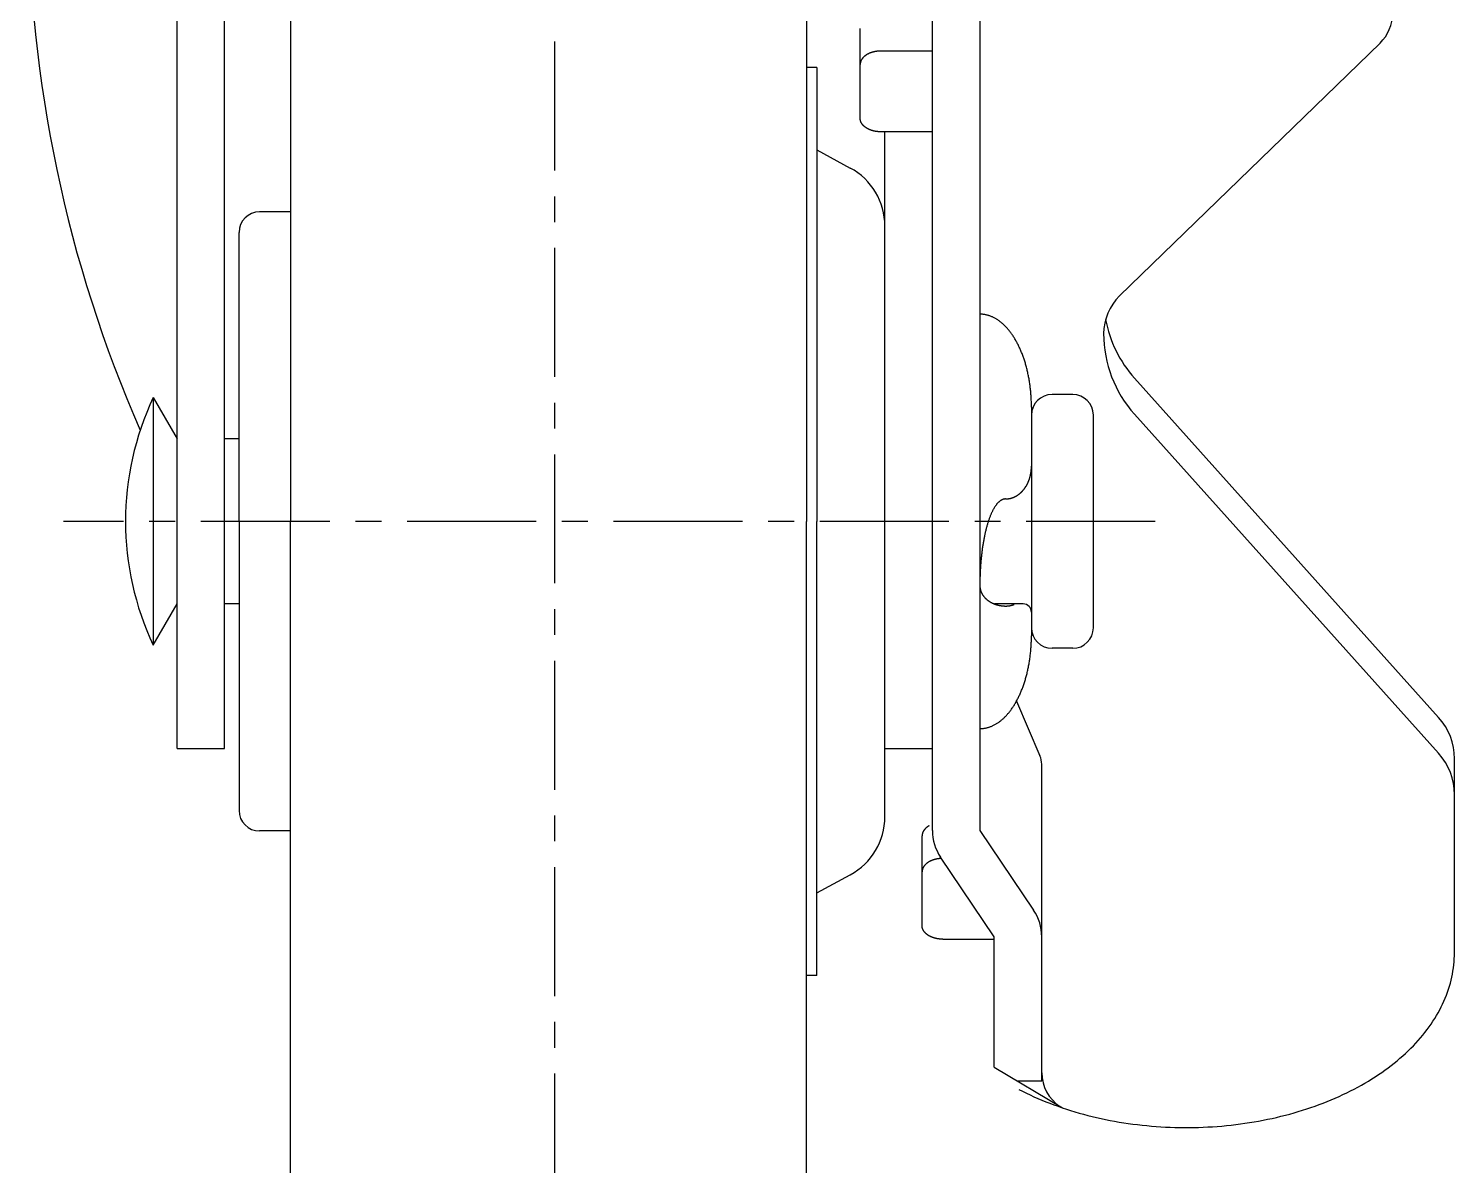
# Model space of a CAD drawing. Extents: x -18 to 235, y -19 to 265.
# Drawn here: x 10.1 to 79.2, y 58 to 113.1 of the extents above; entities that cross this region are included whole.
import ezdxf

# ---------------------------------------------------------------- set-up
doc = ezdxf.new("R2010")
doc.units = 0
doc.header["$LTSCALE"] = 5
doc.linetypes.add('CENTER', pattern=[2, 1.25, -0.25, 0.25, -0.25])
doc.layers.get('0').update_dxf_attribs({"linetype": 'CONTINUOUS'})
doc.layers.add('CENTER', color=1, linetype='CENTER')

msp = doc.modelspace()

# ---------------------------------------------------------------- linework, layer by layer
at = {"color": 7, "linetype": 'CONTINUOUS'}
for p, q in [((17.322824, 78.196185), (17.322824, 143.442577)), ((19.622824, 78.196185), (19.622824, 143.451329)), ((53.922824, 74.217771), (53.922824, 143.442577)), ((22.822824, 126.196185), (22.822824, 89.196185)), ((47.822824, 126.196185), (47.822824, 89.196185)), ((56.222824, 126.075536), (56.222824, 74.217771)), ((53.922824, 80.267031), (53.922824, 122.386059)), ((50.422824, 108.726769), (50.422824, 113.078715)), ((53.922824, 111.986873), (51.422824, 111.986873)), ((75.616056, 112.375751), (62.995324, 100.121412)), ((48.322824, 111.196185), (47.822824, 111.196185)), ((48.322824, 111.196185), (48.322824, 89.196185)), ((53.922824, 108.074748), (51.422824, 108.074748)), ((51.622824, 78.196185), (51.622824, 108.074748)), ((48.322824, 107.196185), (49.94511, 106.318805)), ((22.822824, 104.196185), (21.322824, 104.196185)), ((20.322824, 89.196185), (20.322824, 103.196185)), ((78.456016, 79.70247), (63.717977, 96.132522)), ((16.168124, 95.196185), (17.322824, 93.196185)), ((16.168124, 95.196185), (16.168124, 83.196185)), ((58.722824, 94.738361), (58.722824, 83.65401)), ((60.722824, 95.346185), (59.722824, 95.346185)), ((61.722824, 84.046185), (61.722824, 94.346185)), ((78.456016, 77.958608), (63.717977, 94.388659)), ((20.322824, 93.196185), (19.622824, 93.196185)), ((20.322824, 89.196185), (20.322824, 75.196185)), ((22.822824, 52.196185), (22.822824, 89.196185)), ((47.822824, 52.196185), (47.822824, 89.196185)), ((48.322824, 67.196185), (48.322824, 89.196185)), ((16.168124, 83.196185), (17.322824, 85.196185)), ((20.322824, 85.196185), (19.622824, 85.196185)), ((58.322824, 85.196185), (56.925675, 85.196185)), ((60.722824, 83.046185), (59.722824, 83.046185)), ((57.996749, 80.483151), (59.137172, 77.835217)), ((17.322824, 78.196185), (19.622824, 78.196185)), ((51.622824, 74.888286), (51.622824, 78.196185)), ((51.622824, 78.196185), (53.922824, 78.196185)), ((51.622824, 78.196185), (53.922824, 78.196185)), ((59.222824, 62.085325), (59.222824, 77.429776)), ((79.222824, 68.301486), (79.222824, 77.699259)), ((22.822824, 74.196185), (21.322824, 74.196185)), ((53.422824, 69.605527), (53.422824, 73.957473)), ((56.222824, 74.217771), (58.828512, 70.361784)), ((56.922824, 69.074014), (54.317136, 72.930001)), ((48.322824, 71.196185), (49.94511, 72.073566)), ((54.422824, 68.953507), (56.922824, 68.953507)), ((56.922824, 62.758125), (56.922824, 69.074014)), ((48.322824, 67.196185), (47.822824, 67.196185)), ((56.922824, 62.758125), (60.222824, 60.782016)), ((58.046366, 62.085325), (59.222824, 62.085325))]:
    msp.add_line(p, q, dxfattribs=at)
for points in [[(51.4228, 111.987, 0), (51.4106, 111.987, 0), (51.3983, 111.987, 0), (51.386, 111.986, 0), (51.3738, 111.986, 0), (51.3615, 111.986, 0), (51.3493, 111.985, 0), (51.337, 111.984, 0), (51.3248, 111.984, 0), (51.3126, 111.983, 0), (51.3004, 111.982, 0), (51.2882, 111.981, 0), (51.2761, 111.98, 0), (51.264, 111.979, 0), (51.2519, 111.977, 0), (51.2398, 111.976, 0), (51.2277, 111.974, 0), (51.2157, 111.973, 0), (51.2037, 111.971, 0), (51.1918, 111.969, 0), (51.1798, 111.967, 0), (51.168, 111.965, 0), (51.1561, 111.963, 0), (51.1443, 111.961, 0), (51.1325, 111.959, 0), (51.1208, 111.956, 0), (51.1091, 111.954, 0), (51.0975, 111.951, 0), (51.0859, 111.949, 0), (51.0744, 111.946, 0), (51.0629, 111.943, 0), (51.0515, 111.94, 0), (51.0401, 111.937, 0), (51.0288, 111.934, 0), (51.0176, 111.931, 0), (51.0064, 111.928, 0), (50.9953, 111.924, 0), (50.9842, 111.921, 0), (50.9732, 111.917, 0), (50.9623, 111.914, 0), (50.9514, 111.91, 0), (50.9406, 111.906, 0), (50.9299, 111.902, 0), (50.9193, 111.898, 0), (50.9087, 111.894, 0), (50.8982, 111.89, 0), (50.8878, 111.886, 0), (50.8775, 111.881, 0), (50.8673, 111.877, 0), (50.8571, 111.873, 0), (50.847, 111.868, 0), (50.837, 111.863, 0), (50.8271, 111.859, 0), (50.8173, 111.854, 0), (50.8076, 111.849, 0), (50.798, 111.844, 0), (50.7884, 111.839, 0), (50.779, 111.834, 0), (50.7697, 111.829, 0), (50.7604, 111.823, 0), (50.7513, 111.818, 0), (50.7422, 111.813, 0), (50.7333, 111.807, 0), (50.7244, 111.802, 0), (50.7157, 111.796, 0), (50.7071, 111.79, 0), (50.6986, 111.784, 0), (50.6902, 111.779, 0), (50.6819, 111.773, 0), (50.6737, 111.767, 0), (50.6656, 111.761, 0), (50.6577, 111.755, 0), (50.6498, 111.748, 0), (50.6421, 111.742, 0), (50.6345, 111.736, 0), (50.627, 111.73, 0), (50.6196, 111.723, 0), (50.6124, 111.717, 0), (50.6052, 111.71, 0), (50.5982, 111.704, 0), (50.5914, 111.697, 0), (50.5846, 111.69, 0), (50.578, 111.684, 0), (50.5715, 111.677, 0), (50.5651, 111.67, 0), (50.5589, 111.663, 0), (50.5527, 111.656, 0), (50.5468, 111.649, 0), (50.5409, 111.642, 0), (50.5352, 111.635, 0), (50.5296, 111.628, 0), (50.5241, 111.621, 0), (50.5188, 111.614, 0), (50.5137, 111.606, 0), (50.5086, 111.599, 0), (50.5037, 111.592, 0), (50.4989, 111.584, 0), (50.4943, 111.577, 0), (50.4898, 111.57, 0), (50.4855, 111.562, 0), (50.4813, 111.555, 0), (50.4772, 111.547, 0), (50.4733, 111.539, 0), (50.4695, 111.532, 0), (50.4659, 111.524, 0), (50.4624, 111.516, 0), (50.459, 111.509, 0), (50.4558, 111.501, 0), (50.4528, 111.493, 0), (50.4499, 111.486, 0), (50.4471, 111.478, 0), (50.4445, 111.47, 0), (50.442, 111.462, 0), (50.4397, 111.454, 0), (50.4375, 111.446, 0), (50.4355, 111.438, 0), (50.4336, 111.431, 0), (50.4319, 111.423, 0), (50.4303, 111.415, 0), (50.4289, 111.407, 0), (50.4276, 111.399, 0), (50.4265, 111.391, 0), (50.4255, 111.383, 0), (50.4247, 111.375, 0), (50.424, 111.367, 0), (50.4235, 111.359, 0), (50.4231, 111.351, 0), (50.4229, 111.343, 0), (50.4228, 111.335, 0)], [(51.4228, 108.075, 0), (51.4106, 108.075, 0), (51.3983, 108.075, 0), (51.386, 108.075, 0), (51.3738, 108.076, 0), (51.3615, 108.076, 0), (51.3493, 108.077, 0), (51.337, 108.077, 0), (51.3248, 108.078, 0), (51.3126, 108.079, 0), (51.3004, 108.08, 0), (51.2882, 108.081, 0), (51.2761, 108.082, 0), (51.264, 108.083, 0), (51.2519, 108.084, 0), (51.2398, 108.086, 0), (51.2277, 108.087, 0), (51.2157, 108.089, 0), (51.2037, 108.091, 0), (51.1918, 108.092, 0), (51.1798, 108.094, 0), (51.168, 108.096, 0), (51.1561, 108.098, 0), (51.1443, 108.101, 0), (51.1325, 108.103, 0), (51.1208, 108.105, 0), (51.1091, 108.108, 0), (51.0975, 108.11, 0), (51.0859, 108.113, 0), (51.0744, 108.116, 0), (51.0629, 108.118, 0), (51.0515, 108.121, 0), (51.0401, 108.124, 0), (51.0288, 108.127, 0), (51.0176, 108.131, 0), (51.0064, 108.134, 0), (50.9953, 108.137, 0), (50.9842, 108.141, 0), (50.9732, 108.144, 0), (50.9623, 108.148, 0), (50.9514, 108.152, 0), (50.9406, 108.156, 0), (50.9299, 108.159, 0), (50.9193, 108.163, 0), (50.9087, 108.168, 0), (50.8982, 108.172, 0), (50.8878, 108.176, 0), (50.8775, 108.18, 0), (50.8673, 108.185, 0), (50.8571, 108.189, 0), (50.847, 108.194, 0), (50.837, 108.198, 0), (50.8271, 108.203, 0), (50.8173, 108.208, 0), (50.8076, 108.213, 0), (50.798, 108.218, 0), (50.7884, 108.223, 0), (50.779, 108.228, 0), (50.7697, 108.233, 0), (50.7604, 108.238, 0), (50.7513, 108.244, 0), (50.7422, 108.249, 0), (50.7333, 108.255, 0), (50.7244, 108.26, 0), (50.7157, 108.266, 0), (50.7071, 108.271, 0), (50.6986, 108.277, 0), (50.6902, 108.283, 0), (50.6819, 108.289, 0), (50.6737, 108.295, 0), (50.6656, 108.301, 0), (50.6577, 108.307, 0), (50.6498, 108.313, 0), (50.6421, 108.319, 0), (50.6345, 108.326, 0), (50.627, 108.332, 0), (50.6196, 108.338, 0), (50.6124, 108.345, 0), (50.6052, 108.351, 0), (50.5982, 108.358, 0), (50.5914, 108.365, 0), (50.5846, 108.371, 0), (50.578, 108.378, 0), (50.5715, 108.385, 0), (50.5651, 108.392, 0), (50.5589, 108.398, 0), (50.5527, 108.405, 0), (50.5468, 108.412, 0), (50.5409, 108.419, 0), (50.5352, 108.426, 0), (50.5296, 108.434, 0), (50.5241, 108.441, 0), (50.5188, 108.448, 0), (50.5137, 108.455, 0), (50.5086, 108.463, 0), (50.5037, 108.47, 0), (50.4989, 108.477, 0), (50.4943, 108.485, 0), (50.4898, 108.492, 0), (50.4855, 108.5, 0), (50.4813, 108.507, 0), (50.4772, 108.515, 0), (50.4733, 108.522, 0), (50.4695, 108.53, 0), (50.4659, 108.537, 0), (50.4624, 108.545, 0), (50.459, 108.553, 0), (50.4558, 108.561, 0), (50.4528, 108.568, 0), (50.4499, 108.576, 0), (50.4471, 108.584, 0), (50.4445, 108.592, 0), (50.442, 108.6, 0), (50.4397, 108.607, 0), (50.4375, 108.615, 0), (50.4355, 108.623, 0), (50.4336, 108.631, 0), (50.4319, 108.639, 0), (50.4303, 108.647, 0), (50.4289, 108.655, 0), (50.4276, 108.663, 0), (50.4265, 108.671, 0), (50.4255, 108.679, 0), (50.4247, 108.687, 0), (50.424, 108.695, 0), (50.4235, 108.703, 0), (50.4231, 108.711, 0), (50.4229, 108.719, 0), (50.4228, 108.727, 0)], [(58.7228, 94.7384, 0), (58.7226, 94.7936, 0), (58.7221, 94.8488, 0), (58.7211, 94.904, 0), (58.7198, 94.9592, 0), (58.7181, 95.0143, 0), (58.7161, 95.0694, 0), (58.7136, 95.1244, 0), (58.7108, 95.1794, 0), (58.7076, 95.2344, 0), (58.704, 95.2892, 0), (58.7001, 95.344, 0), (58.6958, 95.3986, 0), (58.6911, 95.4532, 0), (58.686, 95.5077, 0), (58.6806, 95.562, 0), (58.6748, 95.6163, 0), (58.6686, 95.6704, 0), (58.6621, 95.7243, 0), (58.6552, 95.7781, 0), (58.6479, 95.8318, 0), (58.6403, 95.8853, 0), (58.6323, 95.9386, 0), (58.6239, 95.9917, 0), (58.6152, 96.0446, 0), (58.6061, 96.0974, 0), (58.5966, 96.1499, 0), (58.5868, 96.2023, 0), (58.5767, 96.2544, 0), (58.5662, 96.3062, 0), (58.5553, 96.3579, 0), (58.5441, 96.4093, 0), (58.5325, 96.4604, 0), (58.5206, 96.5113, 0), (58.5084, 96.5619, 0), (58.4957, 96.6123, 0), (58.4828, 96.6624, 0), (58.4695, 96.7121, 0), (58.4559, 96.7616, 0), (58.4419, 96.8108, 0), (58.4276, 96.8596, 0), (58.413, 96.9082, 0), (58.398, 96.9564, 0), (58.3828, 97.0043, 0), (58.3671, 97.0518, 0), (58.3512, 97.099, 0), (58.335, 97.1459, 0), (58.3184, 97.1923, 0), (58.3015, 97.2384, 0), (58.2843, 97.2842, 0), (58.2668, 97.3295, 0), (58.249, 97.3745, 0), (58.2308, 97.419, 0), (58.2124, 97.4632, 0), (58.1937, 97.5069, 0), (58.1747, 97.5502, 0), (58.1554, 97.5931, 0), (58.1357, 97.6356, 0), (58.1158, 97.6776, 0), (58.0957, 97.7192, 0), (58.0752, 97.7604, 0), (58.0545, 97.8011, 0), (58.0334, 97.8413, 0), (58.0122, 97.8811, 0), (57.9906, 97.9203, 0), (57.9688, 97.9591, 0), (57.9467, 97.9975, 0), (57.9243, 98.0353, 0), (57.9017, 98.0726, 0), (57.8789, 98.1095, 0), (57.8558, 98.1458, 0), (57.8324, 98.1816, 0), (57.8088, 98.2169, 0), (57.785, 98.2517, 0), (57.7609, 98.2859, 0), (57.7366, 98.3196, 0), (57.7121, 98.3528, 0), (57.6873, 98.3854, 0), (57.6623, 98.4175, 0), (57.6372, 98.449, 0), (57.6118, 98.48, 0), (57.5861, 98.5104, 0), (57.5603, 98.5402, 0), (57.5343, 98.5695, 0), (57.5081, 98.5981, 0), (57.4817, 98.6262, 0), (57.4551, 98.6538, 0), (57.4283, 98.6807, 0), (57.4013, 98.707, 0), (57.3742, 98.7327, 0), (57.3469, 98.7579, 0), (57.3194, 98.7824, 0), (57.2917, 98.8063, 0), (57.2639, 98.8296, 0), (57.2359, 98.8523, 0), (57.2078, 98.8744, 0), (57.1795, 98.8958, 0), (57.1511, 98.9166, 0), (57.1226, 98.9368, 0), (57.0939, 98.9564, 0), (57.065, 98.9753, 0), (57.0361, 98.9936, 0), (57.007, 99.0112, 0), (56.9778, 99.0282, 0), (56.9485, 99.0446, 0), (56.9191, 99.0603, 0), (56.8896, 99.0754, 0), (56.86, 99.0898, 0), (56.8303, 99.1035, 0), (56.8005, 99.1166, 0), (56.7706, 99.129, 0), (56.7406, 99.1408, 0), (56.7106, 99.1519, 0), (56.6804, 99.1623, 0), (56.6502, 99.1721, 0), (56.62, 99.1812, 0), (56.5897, 99.1897, 0), (56.5593, 99.1974, 0), (56.5289, 99.2045, 0), (56.4984, 99.2109, 0), (56.4679, 99.2167, 0), (56.4373, 99.2218, 0), (56.4067, 99.2262, 0), (56.3761, 99.2299, 0), (56.3455, 99.2329, 0), (56.3148, 99.2353, 0), (56.2842, 99.237, 0), (56.2535, 99.238, 0), (56.2228, 99.2384, 0)], [(57.4728, 90.2869, 0), (57.4882, 90.287, 0), (57.5035, 90.2873, 0), (57.5188, 90.2879, 0), (57.5342, 90.2888, 0), (57.5495, 90.2898, 0), (57.5648, 90.2912, 0), (57.5801, 90.2927, 0), (57.5953, 90.2945, 0), (57.6106, 90.2965, 0), (57.6258, 90.2988, 0), (57.641, 90.3013, 0), (57.6562, 90.304, 0), (57.6714, 90.307, 0), (57.6865, 90.3102, 0), (57.7016, 90.3136, 0), (57.7167, 90.3173, 0), (57.7317, 90.3212, 0), (57.7467, 90.3253, 0), (57.7616, 90.3297, 0), (57.7765, 90.3343, 0), (57.7914, 90.3391, 0), (57.8062, 90.3442, 0), (57.821, 90.3495, 0), (57.8357, 90.355, 0), (57.8503, 90.3608, 0), (57.8649, 90.3667, 0), (57.8795, 90.373, 0), (57.8939, 90.3794, 0), (57.9083, 90.386, 0), (57.9227, 90.3929, 0), (57.937, 90.4, 0), (57.9512, 90.4073, 0), (57.9653, 90.4149, 0), (57.9794, 90.4226, 0), (57.9934, 90.4306, 0), (58.0073, 90.4388, 0), (58.0211, 90.4472, 0), (58.0348, 90.4559, 0), (58.0485, 90.4647, 0), (58.0621, 90.4737, 0), (58.0756, 90.483, 0), (58.0889, 90.4925, 0), (58.1022, 90.5021, 0), (58.1155, 90.512, 0), (58.1286, 90.5221, 0), (58.1416, 90.5324, 0), (58.1545, 90.5429, 0), (58.1673, 90.5536, 0), (58.18, 90.5645, 0), (58.1926, 90.5756, 0), (58.2051, 90.5868, 0), (58.2174, 90.5983, 0), (58.2297, 90.61, 0), (58.2419, 90.6218, 0), (58.2539, 90.6339, 0), (58.2658, 90.6461, 0), (58.2776, 90.6585, 0), (58.2893, 90.6711, 0), (58.3008, 90.6839, 0), (58.3123, 90.6968, 0), (58.3236, 90.71, 0), (58.3347, 90.7233, 0), (58.3458, 90.7368, 0), (58.3567, 90.7504, 0), (58.3675, 90.7642, 0), (58.3781, 90.7782, 0), (58.3886, 90.7924, 0), (58.399, 90.8067, 0), (58.4092, 90.8211, 0), (58.4193, 90.8358, 0), (58.4293, 90.8505, 0), (58.4391, 90.8655, 0), (58.4487, 90.8806, 0), (58.4583, 90.8958, 0), (58.4676, 90.9112, 0), (58.4768, 90.9267, 0), (58.4859, 90.9424, 0), (58.4948, 90.9582, 0), (58.5036, 90.9741, 0), (58.5122, 90.9902, 0), (58.5206, 91.0064, 0), (58.5289, 91.0228, 0), (58.537, 91.0393, 0), (58.545, 91.0559, 0), (58.5528, 91.0726, 0), (58.5604, 91.0894, 0), (58.5679, 91.1064, 0), (58.5752, 91.1234, 0), (58.5824, 91.1406, 0), (58.5894, 91.1579, 0), (58.5962, 91.1753, 0), (58.6028, 91.1928, 0), (58.6093, 91.2104, 0), (58.6156, 91.2281, 0), (58.6217, 91.2459, 0), (58.6277, 91.2638, 0), (58.6335, 91.2818, 0), (58.6391, 91.2999, 0), (58.6445, 91.3181, 0), (58.6498, 91.3363, 0), (58.6548, 91.3546, 0), (58.6597, 91.373, 0), (58.6645, 91.3915, 0), (58.669, 91.4101, 0), (58.6734, 91.4287, 0), (58.6775, 91.4474, 0), (58.6815, 91.4661, 0), (58.6854, 91.4849, 0), (58.689, 91.5038, 0), (58.6925, 91.5227, 0), (58.6957, 91.5417, 0), (58.6988, 91.5607, 0), (58.7017, 91.5798, 0), (58.7044, 91.5989, 0), (58.707, 91.6181, 0), (58.7093, 91.6373, 0), (58.7115, 91.6565, 0), (58.7134, 91.6757, 0), (58.7152, 91.695, 0), (58.7168, 91.7143, 0), (58.7182, 91.7337, 0), (58.7194, 91.753, 0), (58.7205, 91.7724, 0), (58.7213, 91.7918, 0), (58.722, 91.8112, 0), (58.7224, 91.8306, 0), (58.7227, 91.85, 0), (58.7228, 91.8695, 0)], [(57.4728, 90.2869, 0), (57.4575, 90.2866, 0), (57.4421, 90.2856, 0), (57.4268, 90.284, 0), (57.4115, 90.2818, 0), (57.3962, 90.279, 0), (57.3809, 90.2755, 0), (57.3656, 90.2714, 0), (57.3503, 90.2667, 0), (57.335, 90.2613, 0), (57.3198, 90.2553, 0), (57.3046, 90.2487, 0), (57.2894, 90.2414, 0), (57.2743, 90.2335, 0), (57.2591, 90.225, 0), (57.244, 90.2159, 0), (57.229, 90.2062, 0), (57.2139, 90.1958, 0), (57.1989, 90.1848, 0), (57.184, 90.1732, 0), (57.1691, 90.161, 0), (57.1542, 90.1482, 0), (57.1394, 90.1348, 0), (57.1247, 90.1207, 0), (57.11, 90.1061, 0), (57.0953, 90.0908, 0), (57.0807, 90.0749, 0), (57.0662, 90.0585, 0), (57.0517, 90.0414, 0), (57.0373, 90.0237, 0), (57.023, 90.0055, 0), (57.0087, 89.9866, 0), (56.9945, 89.9672, 0), (56.9803, 89.9472, 0), (56.9663, 89.9266, 0), (56.9523, 89.9054, 0), (56.9384, 89.8837, 0), (56.9246, 89.8614, 0), (56.9108, 89.8385, 0), (56.8972, 89.815, 0), (56.8836, 89.791, 0), (56.8701, 89.7665, 0), (56.8567, 89.7413, 0), (56.8434, 89.7157, 0), (56.8302, 89.6894, 0), (56.8171, 89.6627, 0), (56.8041, 89.6354, 0), (56.7912, 89.6075, 0), (56.7784, 89.5792, 0), (56.7657, 89.5503, 0), (56.7531, 89.5209, 0), (56.7406, 89.4909, 0), (56.7282, 89.4605, 0), (56.7159, 89.4295, 0), (56.7038, 89.3981, 0), (56.6917, 89.3661, 0), (56.6798, 89.3337, 0), (56.668, 89.3007, 0), (56.6564, 89.2673, 0), (56.6448, 89.2334, 0), (56.6334, 89.199, 0), (56.6221, 89.1642, 0), (56.6109, 89.1289, 0), (56.5999, 89.0931, 0), (56.5889, 89.0569, 0), (56.5782, 89.0203, 0), (56.5675, 88.9832, 0), (56.557, 88.9456, 0), (56.5466, 88.9076, 0), (56.5364, 88.8693, 0), (56.5263, 88.8304, 0), (56.5164, 88.7912, 0), (56.5066, 88.7516, 0), (56.4969, 88.7115, 0), (56.4874, 88.6711, 0), (56.478, 88.6303, 0), (56.4688, 88.5891, 0), (56.4598, 88.5475, 0), (56.4508, 88.5056, 0), (56.4421, 88.4632, 0), (56.4335, 88.4206, 0), (56.425, 88.3775, 0), (56.4168, 88.3342, 0), (56.4086, 88.2905, 0), (56.4007, 88.2464, 0), (56.3929, 88.2021, 0), (56.3852, 88.1574, 0), (56.3777, 88.1124, 0), (56.3704, 88.0671, 0), (56.3633, 88.0215, 0), (56.3563, 87.9756, 0), (56.3495, 87.9294, 0), (56.3428, 87.883, 0), (56.3364, 87.8363, 0), (56.3301, 87.7893, 0), (56.3239, 87.7421, 0), (56.318, 87.6946, 0), (56.3122, 87.6468, 0), (56.3066, 87.5989, 0), (56.3011, 87.5507, 0), (56.2959, 87.5023, 0), (56.2908, 87.4536, 0), (56.2859, 87.4048, 0), (56.2812, 87.3558, 0), (56.2766, 87.3066, 0), (56.2723, 87.2572, 0), (56.2681, 87.2076, 0), (56.2641, 87.1578, 0), (56.2603, 87.1079, 0), (56.2566, 87.0578, 0), (56.2532, 87.0076, 0), (56.2499, 86.9573, 0), (56.2468, 86.9068, 0), (56.2439, 86.8562, 0), (56.2412, 86.8055, 0), (56.2387, 86.7547, 0), (56.2364, 86.7037, 0), (56.2342, 86.6527, 0), (56.2322, 86.6016, 0), (56.2304, 86.5504, 0), (56.2288, 86.4992, 0), (56.2274, 86.4479, 0), (56.2262, 86.3965, 0), (56.2252, 86.3451, 0), (56.2243, 86.2936, 0), (56.2237, 86.2421, 0), (56.2232, 86.1906, 0), (56.2229, 86.1391, 0), (56.2228, 86.0876, 0)], [(56.2228, 86.0876, 0), (56.2229, 86.0753, 0), (56.2232, 86.0631, 0), (56.2237, 86.0509, 0), (56.2243, 86.0387, 0), (56.2252, 86.0265, 0), (56.2262, 86.0143, 0), (56.2275, 86.0021, 0), (56.2289, 85.9899, 0), (56.2305, 85.9777, 0), (56.2323, 85.9656, 0), (56.2343, 85.9535, 0), (56.2365, 85.9414, 0), (56.2389, 85.9293, 0), (56.2414, 85.9172, 0), (56.2442, 85.9052, 0), (56.2471, 85.8932, 0), (56.2502, 85.8812, 0), (56.2535, 85.8693, 0), (56.257, 85.8573, 0), (56.2607, 85.8455, 0), (56.2645, 85.8336, 0), (56.2686, 85.8218, 0), (56.2728, 85.8101, 0), (56.2772, 85.7983, 0), (56.2818, 85.7867, 0), (56.2866, 85.775, 0), (56.2915, 85.7635, 0), (56.2966, 85.7519, 0), (56.3019, 85.7405, 0), (56.3074, 85.729, 0), (56.3131, 85.7177, 0), (56.3189, 85.7063, 0), (56.325, 85.6951, 0), (56.3311, 85.6839, 0), (56.3375, 85.6727, 0), (56.344, 85.6617, 0), (56.3508, 85.6507, 0), (56.3576, 85.6397, 0), (56.3647, 85.6288, 0), (56.3719, 85.618, 0), (56.3793, 85.6073, 0), (56.3868, 85.5966, 0), (56.3946, 85.586, 0), (56.4024, 85.5755, 0), (56.4105, 85.5651, 0), (56.4187, 85.5548, 0), (56.4271, 85.5445, 0), (56.4356, 85.5343, 0), (56.4443, 85.5242, 0), (56.4531, 85.5142, 0), (56.4621, 85.5042, 0), (56.4712, 85.4944, 0), (56.4805, 85.4846, 0), (56.49, 85.475, 0), (56.4996, 85.4654, 0), (56.5094, 85.4559, 0), (56.5192, 85.4466, 0), (56.5293, 85.4373, 0), (56.5395, 85.4281, 0), (56.5498, 85.419, 0), (56.5603, 85.41, 0), (56.5709, 85.4012, 0), (56.5816, 85.3924, 0), (56.5925, 85.3837, 0), (56.6035, 85.3752, 0), (56.6147, 85.3667, 0), (56.6259, 85.3584, 0), (56.6373, 85.3502, 0), (56.6489, 85.342, 0), (56.6605, 85.334, 0), (56.6723, 85.3261, 0), (56.6842, 85.3184, 0), (56.6962, 85.3107, 0), (56.7084, 85.3032, 0), (56.7206, 85.2958, 0), (56.733, 85.2885, 0), (56.7455, 85.2813, 0), (56.7581, 85.2742, 0), (56.7708, 85.2673, 0), (56.7836, 85.2605, 0), (56.7965, 85.2538, 0), (56.8095, 85.2473, 0), (56.8226, 85.2408, 0), (56.8359, 85.2345, 0), (56.8492, 85.2284, 0), (56.8626, 85.2223, 0), (56.8761, 85.2164, 0), (56.8897, 85.2107, 0), (56.9034, 85.205, 0), (56.9171, 85.1995, 0), (56.931, 85.1942, 0), (56.9449, 85.1889, 0), (56.9589, 85.1838, 0), (56.973, 85.1789, 0), (56.9872, 85.174, 0), (57.0014, 85.1694, 0), (57.0157, 85.1648, 0), (57.0301, 85.1604, 0), (57.0446, 85.1562, 0), (57.0591, 85.152, 0), (57.0737, 85.1481, 0), (57.0883, 85.1442, 0), (57.103, 85.1405, 0), (57.1178, 85.137, 0), (57.1326, 85.1336, 0), (57.1474, 85.1303, 0), (57.1624, 85.1272, 0), (57.1773, 85.1243, 0), (57.1923, 85.1215, 0), (57.2074, 85.1188, 0), (57.2225, 85.1163, 0), (57.2376, 85.1139, 0), (57.2527, 85.1117, 0), (57.2679, 85.1096, 0), (57.2832, 85.1076, 0), (57.2984, 85.1059, 0), (57.3137, 85.1042, 0), (57.329, 85.1028, 0), (57.3443, 85.1014, 0), (57.3597, 85.1002, 0), (57.375, 85.0992, 0), (57.3904, 85.0983, 0), (57.4058, 85.0976, 0), (57.4212, 85.097, 0), (57.4366, 85.0966, 0), (57.452, 85.0963, 0), (57.4674, 85.0962, 0), (57.4829, 85.0962, 0)], [(57.4736, 85.0962, 0), (57.4769, 85.0962, 0), (57.4801, 85.0962, 0), (57.4834, 85.0962, 0), (57.4867, 85.0962, 0), (57.4899, 85.0963, 0), (57.4932, 85.0963, 0), (57.4964, 85.0964, 0), (57.4997, 85.0964, 0), (57.503, 85.0965, 0), (57.5062, 85.0966, 0), (57.5095, 85.0967, 0), (57.5127, 85.0968, 0), (57.516, 85.0969, 0), (57.5193, 85.097, 0), (57.5225, 85.0972, 0), (57.5258, 85.0973, 0), (57.529, 85.0975, 0), (57.5323, 85.0976, 0), (57.5356, 85.0978, 0), (57.5388, 85.098, 0), (57.5421, 85.0982, 0), (57.5453, 85.0984, 0), (57.5486, 85.0986, 0), (57.5518, 85.0988, 0), (57.5551, 85.099, 0), (57.5583, 85.0993, 0), (57.5616, 85.0995, 0), (57.5648, 85.0998, 0), (57.5681, 85.1001, 0), (57.5714, 85.1003, 0), (57.5746, 85.1006, 0), (57.5779, 85.1009, 0), (57.5811, 85.1012, 0), (57.5844, 85.1016, 0), (57.5876, 85.1019, 0), (57.5908, 85.1022, 0), (57.5941, 85.1026, 0), (57.5973, 85.1029, 0), (57.6006, 85.1033, 0), (57.6038, 85.1037, 0), (57.6071, 85.1041, 0), (57.6103, 85.1045, 0), (57.6136, 85.1049, 0), (57.6168, 85.1053, 0), (57.62, 85.1057, 0), (57.6233, 85.1061, 0), (57.6265, 85.1066, 0), (57.6297, 85.107, 0), (57.633, 85.1075, 0), (57.6362, 85.108, 0), (57.6395, 85.1085, 0), (57.6427, 85.109, 0), (57.6459, 85.1095, 0), (57.6491, 85.11, 0), (57.6524, 85.1105, 0), (57.6556, 85.111, 0), (57.6588, 85.1116, 0), (57.6621, 85.1121, 0), (57.6653, 85.1127, 0), (57.6685, 85.1133, 0), (57.6717, 85.1138, 0), (57.6749, 85.1144, 0), (57.6782, 85.115, 0), (57.6814, 85.1156, 0), (57.6846, 85.1163, 0), (57.6878, 85.1169, 0), (57.691, 85.1175, 0), (57.6942, 85.1182, 0), (57.6974, 85.1188, 0), (57.7006, 85.1195, 0), (57.7039, 85.1202, 0), (57.7071, 85.1209, 0), (57.7103, 85.1216, 0), (57.7135, 85.1223, 0), (57.7167, 85.123, 0), (57.7199, 85.1237, 0), (57.7231, 85.1244, 0), (57.7263, 85.1252, 0), (57.7294, 85.1259, 0), (57.7326, 85.1267, 0), (57.7358, 85.1275, 0), (57.739, 85.1283, 0), (57.7422, 85.129, 0), (57.7454, 85.1298, 0), (57.7486, 85.1307, 0), (57.7518, 85.1315, 0), (57.7549, 85.1323, 0), (57.7581, 85.1331, 0), (57.7613, 85.134, 0), (57.7645, 85.1348, 0), (57.7676, 85.1357, 0), (57.7708, 85.1366, 0), (57.774, 85.1375, 0), (57.7771, 85.1384, 0), (57.7803, 85.1393, 0), (57.7835, 85.1402, 0), (57.7866, 85.1411, 0), (57.7898, 85.1421, 0), (57.7929, 85.143, 0), (57.7961, 85.144, 0), (57.7992, 85.1449, 0), (57.8024, 85.1459, 0), (57.8055, 85.1469, 0), (57.8087, 85.1479, 0), (57.8118, 85.1489, 0), (57.815, 85.1499, 0), (57.8181, 85.1509, 0), (57.8212, 85.1519, 0), (57.8244, 85.153, 0), (57.8275, 85.154, 0), (57.8306, 85.1551, 0), (57.8337, 85.1561, 0), (57.8369, 85.1572, 0), (57.84, 85.1583, 0), (57.8431, 85.1594, 0), (57.8462, 85.1605, 0), (57.8493, 85.1616, 0), (57.8524, 85.1627, 0), (57.8555, 85.1638, 0), (57.8586, 85.165, 0), (57.8618, 85.1661, 0), (57.8649, 85.1673, 0), (57.8679, 85.1685, 0), (57.871, 85.1696, 0), (57.8741, 85.1708, 0), (57.8772, 85.172, 0), (57.8803, 85.1732, 0), (57.8834, 85.1744, 0)], [(56.2228, 79.154, 0), (56.2535, 79.1543, 0), (56.2842, 79.1554, 0), (56.3148, 79.1571, 0), (56.3455, 79.1594, 0), (56.3761, 79.1625, 0), (56.4067, 79.1662, 0), (56.4373, 79.1706, 0), (56.4679, 79.1757, 0), (56.4984, 79.1814, 0), (56.5289, 79.1879, 0), (56.5593, 79.1949, 0), (56.5897, 79.2027, 0), (56.62, 79.2112, 0), (56.6502, 79.2203, 0), (56.6804, 79.23, 0), (56.7106, 79.2405, 0), (56.7406, 79.2516, 0), (56.7706, 79.2634, 0), (56.8005, 79.2758, 0), (56.8303, 79.2889, 0), (56.86, 79.3026, 0), (56.8896, 79.317, 0), (56.9191, 79.3321, 0), (56.9485, 79.3478, 0), (56.9778, 79.3641, 0), (57.007, 79.3811, 0), (57.0361, 79.3988, 0), (57.065, 79.4171, 0), (57.0939, 79.436, 0), (57.1226, 79.4555, 0), (57.1511, 79.4757, 0), (57.1795, 79.4966, 0), (57.2078, 79.518, 0), (57.2359, 79.5401, 0), (57.2639, 79.5628, 0), (57.2917, 79.5861, 0), (57.3194, 79.61, 0), (57.3469, 79.6345, 0), (57.3742, 79.6596, 0), (57.4013, 79.6854, 0), (57.4283, 79.7117, 0), (57.4551, 79.7386, 0), (57.4817, 79.7661, 0), (57.5081, 79.7942, 0), (57.5343, 79.8229, 0), (57.5603, 79.8522, 0), (57.5861, 79.882, 0), (57.6118, 79.9124, 0), (57.6372, 79.9434, 0), (57.6623, 79.9749, 0), (57.6873, 80.007, 0), (57.7121, 80.0396, 0), (57.7366, 80.0727, 0), (57.7609, 80.1065, 0), (57.785, 80.1407, 0), (57.8088, 80.1755, 0), (57.8324, 80.2108, 0), (57.8558, 80.2466, 0), (57.8789, 80.2829, 0), (57.9017, 80.3197, 0), (57.9243, 80.3571, 0), (57.9467, 80.3949, 0), (57.9688, 80.4332, 0), (57.9906, 80.472, 0), (58.0122, 80.5113, 0), (58.0334, 80.5511, 0), (58.0545, 80.5913, 0), (58.0752, 80.632, 0), (58.0957, 80.6731, 0), (58.1158, 80.7147, 0), (58.1357, 80.7568, 0), (58.1554, 80.7992, 0), (58.1747, 80.8421, 0), (58.1937, 80.8855, 0), (58.2124, 80.9292, 0), (58.2308, 80.9734, 0), (58.249, 81.0179, 0), (58.2668, 81.0629, 0), (58.2843, 81.1082, 0), (58.3015, 81.1539, 0), (58.3184, 81.2, 0), (58.335, 81.2465, 0), (58.3512, 81.2934, 0), (58.3671, 81.3405, 0), (58.3828, 81.3881, 0), (58.398, 81.436, 0), (58.413, 81.4842, 0), (58.4276, 81.5327, 0), (58.4419, 81.5816, 0), (58.4559, 81.6308, 0), (58.4695, 81.6802, 0), (58.4828, 81.73, 0), (58.4957, 81.7801, 0), (58.5084, 81.8304, 0), (58.5206, 81.881, 0), (58.5325, 81.9319, 0), (58.5441, 81.9831, 0), (58.5553, 82.0345, 0), (58.5662, 82.0861, 0), (58.5767, 82.138, 0), (58.5868, 82.1901, 0), (58.5966, 82.2424, 0), (58.6061, 82.295, 0), (58.6152, 82.3477, 0), (58.6239, 82.4007, 0), (58.6323, 82.4538, 0), (58.6403, 82.5071, 0), (58.6479, 82.5606, 0), (58.6552, 82.6142, 0), (58.6621, 82.6681, 0), (58.6686, 82.722, 0), (58.6748, 82.7761, 0), (58.6806, 82.8303, 0), (58.686, 82.8847, 0), (58.6911, 82.9391, 0), (58.6958, 82.9937, 0), (58.7001, 83.0484, 0), (58.704, 83.1032, 0), (58.7076, 83.158, 0), (58.7108, 83.2129, 0), (58.7136, 83.2679, 0), (58.7161, 83.323, 0), (58.7181, 83.3781, 0), (58.7198, 83.4332, 0), (58.7211, 83.4884, 0), (58.7221, 83.5436, 0), (58.7226, 83.5988, 0), (58.7228, 83.654, 0)], [(53.7599, 74.4456, 0), (53.755, 74.4428, 0), (53.75, 74.4399, 0), (53.7452, 74.437, 0), (53.7403, 74.434, 0), (53.7355, 74.4311, 0), (53.7307, 74.4281, 0), (53.726, 74.4251, 0), (53.7212, 74.4221, 0), (53.7165, 74.4191, 0), (53.7119, 74.416, 0), (53.7073, 74.4129, 0), (53.7027, 74.4098, 0), (53.6981, 74.4067, 0), (53.6935, 74.4036, 0), (53.689, 74.4004, 0), (53.6846, 74.3973, 0), (53.6801, 74.3941, 0), (53.6757, 74.3909, 0), (53.6713, 74.3876, 0), (53.667, 74.3844, 0), (53.6627, 74.3811, 0), (53.6584, 74.3778, 0), (53.6542, 74.3745, 0), (53.6499, 74.3712, 0), (53.6458, 74.3679, 0), (53.6416, 74.3645, 0), (53.6375, 74.3611, 0), (53.6334, 74.3577, 0), (53.6294, 74.3543, 0), (53.6254, 74.3509, 0), (53.6214, 74.3475, 0), (53.6175, 74.344, 0), (53.6136, 74.3405, 0), (53.6097, 74.337, 0), (53.6059, 74.3335, 0), (53.6021, 74.33, 0), (53.5983, 74.3264, 0), (53.5946, 74.3229, 0), (53.5909, 74.3193, 0), (53.5873, 74.3157, 0), (53.5837, 74.3121, 0), (53.5801, 74.3085, 0), (53.5765, 74.3048, 0), (53.573, 74.3012, 0), (53.5696, 74.2975, 0), (53.5661, 74.2938, 0), (53.5628, 74.2901, 0), (53.5594, 74.2864, 0), (53.5561, 74.2827, 0), (53.5528, 74.2789, 0), (53.5496, 74.2752, 0), (53.5464, 74.2714, 0), (53.5432, 74.2676, 0), (53.5401, 74.2638, 0), (53.537, 74.26, 0), (53.5339, 74.2562, 0), (53.5309, 74.2524, 0), (53.528, 74.2485, 0), (53.525, 74.2446, 0), (53.5221, 74.2408, 0), (53.5193, 74.2369, 0), (53.5165, 74.233, 0), (53.5137, 74.2291, 0), (53.511, 74.2251, 0), (53.5083, 74.2212, 0), (53.5056, 74.2173, 0), (53.503, 74.2133, 0), (53.5004, 74.2093, 0), (53.4979, 74.2054, 0), (53.4954, 74.2014, 0), (53.493, 74.1974, 0), (53.4906, 74.1933, 0), (53.4882, 74.1893, 0), (53.4859, 74.1853, 0), (53.4836, 74.1812, 0), (53.4813, 74.1772, 0), (53.4791, 74.1731, 0), (53.4769, 74.1691, 0), (53.4748, 74.165, 0), (53.4727, 74.1609, 0), (53.4707, 74.1568, 0), (53.4687, 74.1527, 0), (53.4667, 74.1486, 0), (53.4648, 74.1444, 0), (53.4629, 74.1403, 0), (53.4611, 74.1362, 0), (53.4593, 74.132, 0), (53.4576, 74.1279, 0), (53.4559, 74.1237, 0), (53.4542, 74.1195, 0), (53.4526, 74.1153, 0), (53.451, 74.1112, 0), (53.4495, 74.107, 0), (53.448, 74.1028, 0), (53.4465, 74.0986, 0), (53.4451, 74.0944, 0), (53.4437, 74.0901, 0), (53.4424, 74.0859, 0), (53.4411, 74.0817, 0), (53.4399, 74.0775, 0), (53.4387, 74.0732, 0), (53.4376, 74.069, 0), (53.4364, 74.0647, 0), (53.4354, 74.0605, 0), (53.4344, 74.0562, 0), (53.4334, 74.052, 0), (53.4324, 74.0477, 0), (53.4315, 74.0434, 0), (53.4307, 74.0391, 0), (53.4299, 74.0349, 0), (53.4291, 74.0306, 0), (53.4284, 74.0263, 0), (53.4277, 74.022, 0), (53.4271, 74.0177, 0), (53.4265, 74.0134, 0), (53.426, 74.0091, 0), (53.4255, 74.0048, 0), (53.425, 74.0005, 0), (53.4246, 73.9962, 0), (53.4242, 73.9919, 0), (53.4239, 73.9876, 0), (53.4236, 73.9833, 0), (53.4234, 73.979, 0), (53.4232, 73.9747, 0), (53.423, 73.9704, 0), (53.4229, 73.9661, 0), (53.4228, 73.9618, 0), (53.4228, 73.9575, 0)], [(54.329, 72.8628, 0), (54.3175, 72.862, 0), (54.306, 72.8612, 0), (54.2946, 72.8602, 0), (54.2831, 72.8592, 0), (54.2717, 72.8581, 0), (54.2603, 72.857, 0), (54.2489, 72.8557, 0), (54.2376, 72.8543, 0), (54.2263, 72.8529, 0), (54.215, 72.8514, 0), (54.2037, 72.8498, 0), (54.1925, 72.8481, 0), (54.1812, 72.8463, 0), (54.1701, 72.8445, 0), (54.1589, 72.8425, 0), (54.1478, 72.8405, 0), (54.1367, 72.8384, 0), (54.1257, 72.8362, 0), (54.1147, 72.8339, 0), (54.1037, 72.8315, 0), (54.0928, 72.8291, 0), (54.082, 72.8266, 0), (54.0711, 72.824, 0), (54.0604, 72.8213, 0), (54.0496, 72.8185, 0), (54.039, 72.8157, 0), (54.0283, 72.8128, 0), (54.0178, 72.8097, 0), (54.0072, 72.8067, 0), (53.9968, 72.8035, 0), (53.9864, 72.8002, 0), (53.976, 72.7969, 0), (53.9657, 72.7935, 0), (53.9555, 72.79, 0), (53.9453, 72.7865, 0), (53.9352, 72.7829, 0), (53.9252, 72.7792, 0), (53.9152, 72.7754, 0), (53.9053, 72.7715, 0), (53.8955, 72.7676, 0), (53.8857, 72.7636, 0), (53.876, 72.7595, 0), (53.8664, 72.7554, 0), (53.8568, 72.7511, 0), (53.8473, 72.7468, 0), (53.8379, 72.7425, 0), (53.8286, 72.738, 0), (53.8194, 72.7335, 0), (53.8102, 72.729, 0), (53.8012, 72.7243, 0), (53.7922, 72.7196, 0), (53.7832, 72.7148, 0), (53.7744, 72.71, 0), (53.7657, 72.7051, 0), (53.757, 72.7001, 0), (53.7485, 72.6951, 0), (53.74, 72.69, 0), (53.7316, 72.6848, 0), (53.7233, 72.6796, 0), (53.7151, 72.6743, 0), (53.707, 72.6689, 0), (53.699, 72.6635, 0), (53.6911, 72.658, 0), (53.6833, 72.6525, 0), (53.6756, 72.6469, 0), (53.6679, 72.6412, 0), (53.6604, 72.6355, 0), (53.653, 72.6298, 0), (53.6457, 72.624, 0), (53.6385, 72.6181, 0), (53.6314, 72.6122, 0), (53.6244, 72.6062, 0), (53.6175, 72.6001, 0), (53.6107, 72.5941, 0), (53.604, 72.5879, 0), (53.5975, 72.5817, 0), (53.591, 72.5755, 0), (53.5847, 72.5692, 0), (53.5784, 72.5629, 0), (53.5723, 72.5565, 0), (53.5663, 72.5501, 0), (53.5604, 72.5436, 0), (53.5546, 72.5371, 0), (53.5489, 72.5306, 0), (53.5434, 72.524, 0), (53.5379, 72.5173, 0), (53.5326, 72.5107, 0), (53.5274, 72.5039, 0), (53.5224, 72.4972, 0), (53.5174, 72.4904, 0), (53.5126, 72.4836, 0), (53.5078, 72.4767, 0), (53.5033, 72.4698, 0), (53.4988, 72.4629, 0), (53.4944, 72.4559, 0), (53.4902, 72.4489, 0), (53.4861, 72.4419, 0), (53.4821, 72.4348, 0), (53.4783, 72.4277, 0), (53.4746, 72.4206, 0), (53.471, 72.4135, 0), (53.4675, 72.4063, 0), (53.4641, 72.3991, 0), (53.4609, 72.3919, 0), (53.4578, 72.3846, 0), (53.4549, 72.3773, 0), (53.452, 72.37, 0), (53.4493, 72.3627, 0), (53.4468, 72.3554, 0), (53.4443, 72.348, 0), (53.442, 72.3407, 0), (53.4398, 72.3333, 0), (53.4378, 72.3259, 0), (53.4358, 72.3185, 0), (53.4341, 72.311, 0), (53.4324, 72.3036, 0), (53.4309, 72.2961, 0), (53.4295, 72.2887, 0), (53.4282, 72.2812, 0), (53.4271, 72.2737, 0), (53.4261, 72.2662, 0), (53.4252, 72.2587, 0), (53.4245, 72.2512, 0), (53.4239, 72.2437, 0), (53.4234, 72.2362, 0), (53.4231, 72.2287, 0), (53.4229, 72.2211, 0), (53.4228, 72.2136, 0)], [(54.4228, 68.9535, 0), (54.4106, 68.9536, 0), (54.3983, 68.9537, 0), (54.386, 68.9539, 0), (54.3738, 68.9543, 0), (54.3615, 68.9547, 0), (54.3493, 68.9553, 0), (54.337, 68.9559, 0), (54.3248, 68.9566, 0), (54.3126, 68.9575, 0), (54.3004, 68.9584, 0), (54.2882, 68.9594, 0), (54.2761, 68.9606, 0), (54.264, 68.9618, 0), (54.2519, 68.9631, 0), (54.2398, 68.9645, 0), (54.2277, 68.966, 0), (54.2157, 68.9676, 0), (54.2037, 68.9693, 0), (54.1918, 68.9711, 0), (54.1798, 68.973, 0), (54.168, 68.975, 0), (54.1561, 68.9771, 0), (54.1443, 68.9793, 0), (54.1325, 68.9816, 0), (54.1208, 68.984, 0), (54.1091, 68.9864, 0), (54.0975, 68.989, 0), (54.0859, 68.9916, 0), (54.0744, 68.9944, 0), (54.0629, 68.9972, 0), (54.0515, 69.0001, 0), (54.0401, 69.0031, 0), (54.0288, 69.0062, 0), (54.0176, 69.0094, 0), (54.0064, 69.0127, 0), (53.9953, 69.0161, 0), (53.9842, 69.0196, 0), (53.9732, 69.0231, 0), (53.9623, 69.0268, 0), (53.9514, 69.0305, 0), (53.9406, 69.0343, 0), (53.9299, 69.0382, 0), (53.9193, 69.0422, 0), (53.9087, 69.0463, 0), (53.8982, 69.0504, 0), (53.8878, 69.0547, 0), (53.8775, 69.059, 0), (53.8673, 69.0634, 0), (53.8571, 69.0679, 0), (53.847, 69.0724, 0), (53.837, 69.0771, 0), (53.8271, 69.0818, 0), (53.8173, 69.0866, 0), (53.8076, 69.0915, 0), (53.798, 69.0965, 0), (53.7884, 69.1015, 0), (53.779, 69.1066, 0), (53.7697, 69.1118, 0), (53.7604, 69.1171, 0), (53.7513, 69.1224, 0), (53.7422, 69.1278, 0), (53.7333, 69.1333, 0), (53.7244, 69.1389, 0), (53.7157, 69.1445, 0), (53.7071, 69.1502, 0), (53.6986, 69.1559, 0), (53.6902, 69.1618, 0), (53.6819, 69.1677, 0), (53.6737, 69.1736, 0), (53.6656, 69.1796, 0), (53.6577, 69.1857, 0), (53.6498, 69.1919, 0), (53.6421, 69.1981, 0), (53.6345, 69.2044, 0), (53.627, 69.2107, 0), (53.6196, 69.2171, 0), (53.6124, 69.2236, 0), (53.6052, 69.2301, 0), (53.5982, 69.2367, 0), (53.5914, 69.2433, 0), (53.5846, 69.25, 0), (53.578, 69.2567, 0), (53.5715, 69.2635, 0), (53.5651, 69.2703, 0), (53.5589, 69.2772, 0), (53.5527, 69.2841, 0), (53.5468, 69.2911, 0), (53.5409, 69.2982, 0), (53.5352, 69.3052, 0), (53.5296, 69.3124, 0), (53.5241, 69.3195, 0), (53.5188, 69.3268, 0), (53.5137, 69.334, 0), (53.5086, 69.3413, 0), (53.5037, 69.3486, 0), (53.4989, 69.356, 0), (53.4943, 69.3634, 0), (53.4898, 69.3709, 0), (53.4855, 69.3784, 0), (53.4813, 69.3859, 0), (53.4772, 69.3934, 0), (53.4733, 69.401, 0), (53.4695, 69.4086, 0), (53.4659, 69.4163, 0), (53.4624, 69.4239, 0), (53.459, 69.4316, 0), (53.4558, 69.4393, 0), (53.4528, 69.4471, 0), (53.4499, 69.4549, 0), (53.4471, 69.4627, 0), (53.4445, 69.4705, 0), (53.442, 69.4783, 0), (53.4397, 69.4862, 0), (53.4375, 69.4941, 0), (53.4355, 69.5019, 0), (53.4336, 69.5099, 0), (53.4319, 69.5178, 0), (53.4303, 69.5257, 0), (53.4289, 69.5337, 0), (53.4276, 69.5416, 0), (53.4265, 69.5496, 0), (53.4255, 69.5576, 0), (53.4247, 69.5655, 0), (53.424, 69.5735, 0), (53.4235, 69.5815, 0), (53.4231, 69.5895, 0), (53.4229, 69.5975, 0), (53.4228, 69.6055, 0)], [(58.1146, 61.6759, 0), (58.294, 61.5843, 0), (58.4759, 61.4947, 0), (58.6601, 61.4071, 0), (58.8466, 61.3218, 0), (59.0355, 61.2385, 0), (59.2265, 61.1574, 0), (59.4197, 61.0785, 0), (59.6149, 61.0019, 0), (59.8122, 60.9275, 0), (60.0115, 60.8553, 0), (60.2127, 60.7855, 0), (60.4157, 60.7179, 0), (60.6205, 60.6527, 0), (60.827, 60.5898, 0), (61.0352, 60.5293, 0), (61.245, 60.4712, 0), (61.4563, 60.4155, 0), (61.6691, 60.3622, 0), (61.8833, 60.3114, 0), (62.0988, 60.263, 0), (62.3156, 60.2171, 0), (62.5336, 60.1737, 0), (62.7527, 60.1328, 0), (62.9729, 60.0944, 0), (63.1941, 60.0585, 0), (63.4162, 60.0251, 0), (63.6392, 59.9943, 0), (63.8629, 59.966, 0), (64.0874, 59.9403, 0), (64.3126, 59.9172, 0), (64.5383, 59.8967, 0), (64.7646, 59.8787, 0), (64.9913, 59.8633, 0), (65.2184, 59.8506, 0), (65.4458, 59.8404, 0), (65.6734, 59.8328, 0), (65.9012, 59.8278, 0), (66.1291, 59.8254, 0), (66.3571, 59.8257, 0), (66.5849, 59.8285, 0), (66.8127, 59.8339, 0), (67.0403, 59.842, 0), (67.2677, 59.8526, 0), (67.4947, 59.8659, 0), (67.7213, 59.8817, 0), (67.9475, 59.9001, 0), (68.1731, 59.9211, 0), (68.3982, 59.9447, 0), (68.6226, 59.9709, 0), (68.8462, 59.9996, 0), (69.069, 60.0309, 0), (69.291, 60.0647, 0), (69.512, 60.101, 0), (69.732, 60.1399, 0), (69.9509, 60.1812, 0), (70.1687, 60.2251, 0), (70.3852, 60.2715, 0), (70.6005, 60.3203, 0), (70.8145, 60.3715, 0), (71.027, 60.4252, 0), (71.238, 60.4814, 0), (71.4476, 60.5399, 0), (71.6555, 60.6008, 0), (71.8617, 60.6641, 0), (72.0662, 60.7298, 0), (72.2689, 60.7977, 0), (72.4697, 60.868, 0), (72.6686, 60.9405, 0), (72.8656, 61.0154, 0), (73.0605, 61.0924, 0), (73.2533, 61.1717, 0), (73.4439, 61.2531, 0), (73.6323, 61.3368, 0), (73.8185, 61.4226, 0), (74.0023, 61.5104, 0), (74.1837, 61.6004, 0), (74.3627, 61.6925, 0), (74.5391, 61.7865, 0), (74.713, 61.8826, 0), (74.8843, 61.9806, 0), (75.053, 62.0806, 0), (75.2189, 62.1825, 0), (75.382, 62.2863, 0), (75.5424, 62.3919, 0), (75.6998, 62.4994, 0), (75.8544, 62.6086, 0), (76.006, 62.7196, 0), (76.1546, 62.8323, 0), (76.3001, 62.9466, 0), (76.4426, 63.0627, 0), (76.5819, 63.1803, 0), (76.718, 63.2995, 0), (76.8509, 63.4203, 0), (76.9805, 63.5425, 0), (77.1068, 63.6662, 0), (77.2298, 63.7913, 0), (77.3493, 63.9179, 0), (77.4655, 64.0457, 0), (77.5782, 64.1749, 0), (77.6874, 64.3053, 0), (77.7931, 64.437, 0), (77.8953, 64.5699, 0), (77.9938, 64.7039, 0), (78.0887, 64.839, 0), (78.18, 64.9752, 0), (78.2676, 65.1124, 0), (78.3515, 65.2506, 0), (78.4317, 65.3897, 0), (78.5081, 65.5297, 0), (78.5808, 65.6706, 0), (78.6496, 65.8122, 0), (78.7146, 65.9547, 0), (78.7758, 66.0978, 0), (78.8331, 66.2417, 0), (78.8866, 66.3861, 0), (78.9361, 66.5312, 0), (78.9818, 66.6768, 0), (79.0235, 66.8229, 0), (79.0613, 66.9695, 0), (79.0951, 67.1164, 0), (79.125, 67.2638, 0), (79.151, 67.4114, 0), (79.1729, 67.5593, 0), (79.1909, 67.7075, 0), (79.2048, 67.8558, 0), (79.2148, 68.0043, 0), (79.2208, 68.1529, 0), (79.2228, 68.3015, 0)]]:
    msp.add_polyline3d(points, dxfattribs=at)
for centre, radius, start, end in [((74.385389, 119.431205), 64.262565, 180, 203.6854), ((74.222824, 113.810639), 2, 314.156133, 0), ((48.422824, 103.504085), 3.2, 0, 61.594139), ((21.322824, 103.196185), 1, 90, 180), ((64.769102, 98.294599), 2.546278, 134.156133, 180), ((68.072343, 100.038462), 5.849518, 190.36969, 221.892651), ((68.072343, 98.294599), 5.849518, 180, 221.892651), ((28.875395, 89.196185), 14.05257, 154.724695, 205.275305), ((59.722824, 94.346185), 1, 90, 180), ((60.722824, 94.346185), 1, 0, 90), ((58.322824, 84.796185), 0.4, 0, 90), ((59.722824, 84.046185), 1, 180, 270), ((60.722824, 84.046185), 1, 270, 0), ((76.222824, 77.699259), 3, 0, 41.892651), ((58.220404, 77.429776), 1.002421, 0, 23.857409), ((76.222824, 75.955397), 3, 0, 41.892651), ((21.322824, 75.196185), 1, 180, 270), ((48.422824, 74.888286), 3.2, 298.405861, 360), ((56.222824, 74.217771), 2.3, 180, 214.048908), ((56.922824, 69.074014), 2.3, 0, 34.048908), ((61.158852, 62.47673), 1.936028, 180, 237.084744)]:
    msp.add_arc(centre, radius, start, end, dxfattribs=at)
at = {"layer": 'CENTER', "color": 1, "linetype": 'CENTER'}
for p, q in [((35.622824, 36.196185), (35.622824, 164.396185)), ((64.722824, 89.196185), (11.822824, 89.196185))]:
    msp.add_line(p, q, dxfattribs=at)

doc.saveas('drawing.dxf')
